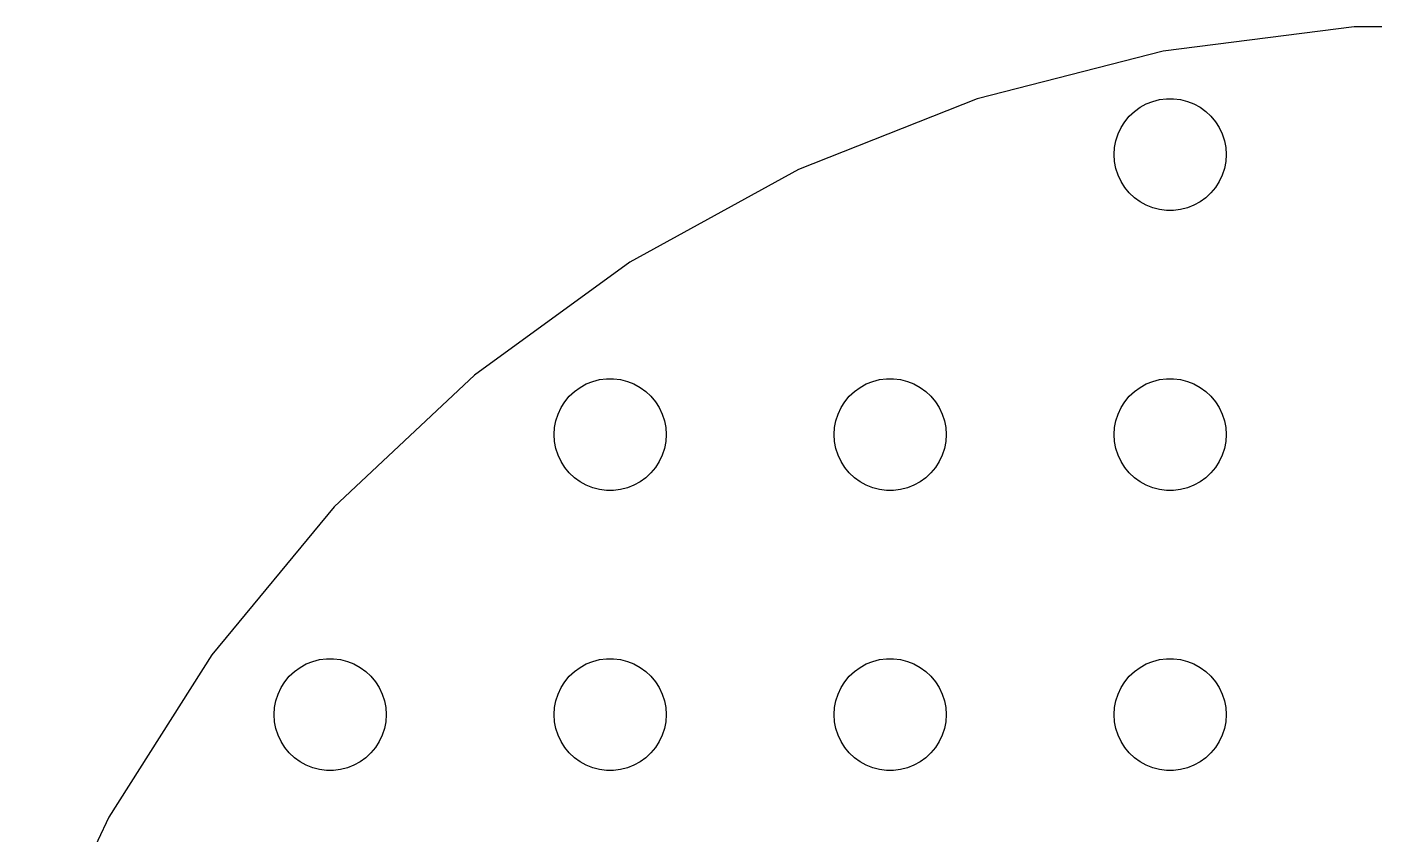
# Model space of a CAD drawing. Header units: metres. Extents: x -82 to 82, y -82 to 82.
# Drawn here: x -76.2 to -4.1, y 38.6 to 81.8 of the extents above; entities that cross this region are included whole.
import ezdxf

# ---------------------------------------------------------------- set-up
doc = ezdxf.new("R2010")
doc.units = ezdxf.units.M

msp = doc.modelspace()

# ---------------------------------------------------------------- linework, layer by layer
for p, q in [((-5.14882, 81.8382), (-15.3653, 80.5475)), ((5.14882, 81.8382), (-5.14882, 81.8382)), ((-15.3653, 80.5475), (-25.3394, 77.9866)), ((-25.3394, 77.9866), (-34.9139, 74.1958)), ((-15.927, 77.8532), (-15.5621, 77.9469)), ((-15.5621, 77.9469), (-15.1884, 77.9941)), ((-15.1884, 77.9941), (-14.8116, 77.9941)), ((-14.8116, 77.9941), (-14.4379, 77.9469)), ((-14.4379, 77.9469), (-14.0729, 77.8532)), ((-17.1869, 77.0536), (-16.9123, 77.3115)), ((-16.9123, 77.3115), (-16.6075, 77.533)), ((-16.6075, 77.533), (-16.2773, 77.7145)), ((-16.2773, 77.7145), (-15.927, 77.8532)), ((-14.0729, 77.8532), (-13.7227, 77.7145)), ((-13.7227, 77.7145), (-13.3925, 77.533)), ((-13.3925, 77.533), (-13.0877, 77.3115)), ((-13.0877, 77.3115), (-12.8131, 77.0536)), ((-17.6289, 76.4453), (-17.427, 76.7634)), ((-17.427, 76.7634), (-17.1869, 77.0536)), ((-12.8131, 77.0536), (-12.5729, 76.7634)), ((-12.5729, 76.7634), (-12.3711, 76.4453)), ((-17.9057, 75.7461), (-17.7893, 76.1044)), ((-17.7893, 76.1044), (-17.6289, 76.4453)), ((-12.3711, 76.4453), (-12.2107, 76.1044)), ((-12.2107, 76.1044), (-12.0942, 75.7461)), ((-18, 75), (-17.9763, 75.376)), ((-17.9763, 75.376), (-17.9057, 75.7461)), ((-12.0942, 75.7461), (-12.0237, 75.376)), ((-12.0237, 75.376), (-12, 75)), ((-17.9763, 74.624), (-18, 75)), ((-17.9057, 74.2539), (-17.9763, 74.624)), ((-12.0237, 74.624), (-12.0942, 74.2539)), ((-12, 75), (-12.0237, 74.624)), ((-34.9139, 74.1958), (-43.9378, 69.2349)), ((-17.7893, 73.8956), (-17.9057, 74.2539)), ((-17.6289, 73.5547), (-17.7893, 73.8956)), ((-12.2107, 73.8956), (-12.3711, 73.5547)), ((-12.0942, 74.2539), (-12.2107, 73.8956)), ((-17.427, 73.2366), (-17.6289, 73.5547)), ((-17.1869, 72.9464), (-17.427, 73.2366)), ((-16.9123, 72.6885), (-17.1869, 72.9464)), ((-12.8131, 72.9464), (-13.0877, 72.6885)), ((-12.5729, 73.2366), (-12.8131, 72.9464)), ((-12.3711, 73.5547), (-12.5729, 73.2366)), ((-16.6075, 72.467), (-16.9123, 72.6885)), ((-16.2773, 72.2855), (-16.6075, 72.467)), ((-15.927, 72.1468), (-16.2773, 72.2855)), ((-13.7227, 72.2855), (-14.0729, 72.1468)), ((-13.3925, 72.467), (-13.7227, 72.2855)), ((-13.0877, 72.6885), (-13.3925, 72.467)), ((-15.5621, 72.0531), (-15.927, 72.1468)), ((-15.1884, 72.0059), (-15.5621, 72.0531)), ((-14.8116, 72.0059), (-15.1884, 72.0059)), ((-14.4379, 72.0531), (-14.8116, 72.0059)), ((-14.0729, 72.1468), (-14.4379, 72.0531)), ((-43.9378, 69.2349), (-52.2688, 63.1821)), ((-52.2688, 63.1821), (-59.7754, 56.1329)), ((-46.2773, 62.7145), (-45.927, 62.8532)), ((-45.927, 62.8532), (-45.5621, 62.9469)), ((-45.5621, 62.9469), (-45.1884, 62.9941)), ((-45.1884, 62.9941), (-44.8116, 62.9941)), ((-44.8116, 62.9941), (-44.4379, 62.9469)), ((-44.4379, 62.9469), (-44.0729, 62.8532)), ((-44.0729, 62.8532), (-43.7227, 62.7145)), ((-31.2773, 62.7145), (-30.927, 62.8532)), ((-30.927, 62.8532), (-30.5621, 62.9469)), ((-30.5621, 62.9469), (-30.1884, 62.9941)), ((-30.1884, 62.9941), (-29.8116, 62.9941)), ((-29.8116, 62.9941), (-29.4379, 62.9469)), ((-29.4379, 62.9469), (-29.0729, 62.8532)), ((-29.0729, 62.8532), (-28.7227, 62.7145)), ((-16.2773, 62.7145), (-15.927, 62.8532)), ((-15.927, 62.8532), (-15.5621, 62.9469)), ((-15.5621, 62.9469), (-15.1884, 62.9941)), ((-15.1884, 62.9941), (-14.8116, 62.9941)), ((-14.8116, 62.9941), (-14.4379, 62.9469)), ((-14.4379, 62.9469), (-14.0729, 62.8532)), ((-14.0729, 62.8532), (-13.7227, 62.7145)), ((-47.1869, 62.0536), (-46.9123, 62.3115)), ((-46.9123, 62.3115), (-46.6075, 62.533)), ((-46.6075, 62.533), (-46.2773, 62.7145)), ((-43.7227, 62.7145), (-43.3925, 62.533)), ((-43.3925, 62.533), (-43.0877, 62.3115)), ((-43.0877, 62.3115), (-42.8131, 62.0536)), ((-32.1869, 62.0536), (-31.9123, 62.3115)), ((-31.9123, 62.3115), (-31.6075, 62.533)), ((-31.6075, 62.533), (-31.2773, 62.7145)), ((-28.7227, 62.7145), (-28.3925, 62.533)), ((-28.3925, 62.533), (-28.0877, 62.3115)), ((-28.0877, 62.3115), (-27.8131, 62.0536)), ((-17.1869, 62.0536), (-16.9123, 62.3115)), ((-16.9123, 62.3115), (-16.6075, 62.533)), ((-16.6075, 62.533), (-16.2773, 62.7145)), ((-13.7227, 62.7145), (-13.3925, 62.533)), ((-13.3925, 62.533), (-13.0877, 62.3115)), ((-13.0877, 62.3115), (-12.8131, 62.0536)), ((-47.7893, 61.1044), (-47.6289, 61.4453)), ((-47.6289, 61.4453), (-47.427, 61.7634)), ((-47.427, 61.7634), (-47.1869, 62.0536)), ((-42.8131, 62.0536), (-42.5729, 61.7634)), ((-42.5729, 61.7634), (-42.3711, 61.4453)), ((-42.3711, 61.4453), (-42.2107, 61.1044)), ((-32.7893, 61.1044), (-32.6289, 61.4453)), ((-32.6289, 61.4453), (-32.427, 61.7634)), ((-32.427, 61.7634), (-32.1869, 62.0536)), ((-27.8131, 62.0536), (-27.5729, 61.7634)), ((-27.5729, 61.7634), (-27.3711, 61.4453)), ((-27.3711, 61.4453), (-27.2107, 61.1044)), ((-17.7893, 61.1044), (-17.6289, 61.4453)), ((-17.6289, 61.4453), (-17.427, 61.7634)), ((-17.427, 61.7634), (-17.1869, 62.0536)), ((-12.8131, 62.0536), (-12.5729, 61.7634)), ((-12.5729, 61.7634), (-12.3711, 61.4453)), ((-12.3711, 61.4453), (-12.2107, 61.1044)), ((-47.9763, 60.376), (-47.9057, 60.7461)), ((-47.9057, 60.7461), (-47.7893, 61.1044)), ((-42.2107, 61.1044), (-42.0942, 60.7461)), ((-42.0942, 60.7461), (-42.0237, 60.376)), ((-32.9763, 60.376), (-32.9057, 60.7461)), ((-32.9057, 60.7461), (-32.7893, 61.1044)), ((-27.2107, 61.1044), (-27.0942, 60.7461)), ((-27.0942, 60.7461), (-27.0237, 60.376)), ((-17.9763, 60.376), (-17.9057, 60.7461)), ((-17.9057, 60.7461), (-17.7893, 61.1044)), ((-12.2107, 61.1044), (-12.0942, 60.7461)), ((-12.0942, 60.7461), (-12.0237, 60.376)), ((-48, 60), (-47.9763, 60.376)), ((-47.9763, 59.624), (-48, 60)), ((-42.0237, 60.376), (-42, 60)), ((-42, 60), (-42.0237, 59.624)), ((-33, 60), (-32.9763, 60.376)), ((-32.9763, 59.624), (-33, 60)), ((-27.0237, 60.376), (-27, 60)), ((-27, 60), (-27.0237, 59.624)), ((-18, 60), (-17.9763, 60.376)), ((-17.9763, 59.624), (-18, 60)), ((-12.0237, 60.376), (-12, 60)), ((-12, 60), (-12.0237, 59.624)), ((-47.9057, 59.2539), (-47.9763, 59.624)), ((-47.7893, 58.8956), (-47.9057, 59.2539)), ((-42.0942, 59.2539), (-42.2107, 58.8956)), ((-42.0237, 59.624), (-42.0942, 59.2539)), ((-32.9057, 59.2539), (-32.9763, 59.624)), ((-32.7893, 58.8956), (-32.9057, 59.2539)), ((-27.0942, 59.2539), (-27.2107, 58.8956)), ((-27.0237, 59.624), (-27.0942, 59.2539)), ((-17.9057, 59.2539), (-17.9763, 59.624)), ((-17.7893, 58.8956), (-17.9057, 59.2539)), ((-12.0942, 59.2539), (-12.2107, 58.8956)), ((-12.0237, 59.624), (-12.0942, 59.2539)), ((-47.6289, 58.5547), (-47.7893, 58.8956)), ((-47.427, 58.2366), (-47.6289, 58.5547)), ((-42.3711, 58.5547), (-42.5729, 58.2366)), ((-42.2107, 58.8956), (-42.3711, 58.5547)), ((-32.6289, 58.5547), (-32.7893, 58.8956)), ((-32.427, 58.2366), (-32.6289, 58.5547)), ((-27.3711, 58.5547), (-27.5729, 58.2366)), ((-27.2107, 58.8956), (-27.3711, 58.5547)), ((-17.6289, 58.5547), (-17.7893, 58.8956)), ((-17.427, 58.2366), (-17.6289, 58.5547)), ((-12.3711, 58.5547), (-12.5729, 58.2366)), ((-12.2107, 58.8956), (-12.3711, 58.5547)), ((-47.1869, 57.9464), (-47.427, 58.2366)), ((-46.9123, 57.6885), (-47.1869, 57.9464)), ((-42.8131, 57.9464), (-43.0877, 57.6885)), ((-42.5729, 58.2366), (-42.8131, 57.9464)), ((-32.1869, 57.9464), (-32.427, 58.2366)), ((-31.9123, 57.6885), (-32.1869, 57.9464)), ((-27.8131, 57.9464), (-28.0877, 57.6885)), ((-27.5729, 58.2366), (-27.8131, 57.9464)), ((-17.1869, 57.9464), (-17.427, 58.2366)), ((-16.9123, 57.6885), (-17.1869, 57.9464)), ((-12.8131, 57.9464), (-13.0877, 57.6885)), ((-12.5729, 58.2366), (-12.8131, 57.9464)), ((-46.6075, 57.467), (-46.9123, 57.6885)), ((-46.2773, 57.2855), (-46.6075, 57.467)), ((-45.927, 57.1468), (-46.2773, 57.2855)), ((-45.5621, 57.0531), (-45.927, 57.1468)), ((-45.1884, 57.0059), (-45.5621, 57.0531)), ((-44.4379, 57.0531), (-44.8116, 57.0059)), ((-44.0729, 57.1468), (-44.4379, 57.0531)), ((-43.7227, 57.2855), (-44.0729, 57.1468)), ((-43.3925, 57.467), (-43.7227, 57.2855)), ((-43.0877, 57.6885), (-43.3925, 57.467)), ((-31.6075, 57.467), (-31.9123, 57.6885)), ((-31.2773, 57.2855), (-31.6075, 57.467)), ((-30.927, 57.1468), (-31.2773, 57.2855)), ((-30.5621, 57.0531), (-30.927, 57.1468)), ((-30.1884, 57.0059), (-30.5621, 57.0531)), ((-29.4379, 57.0531), (-29.8116, 57.0059)), ((-29.0729, 57.1468), (-29.4379, 57.0531)), ((-28.7227, 57.2855), (-29.0729, 57.1468)), ((-28.3925, 57.467), (-28.7227, 57.2855)), ((-28.0877, 57.6885), (-28.3925, 57.467)), ((-16.6075, 57.467), (-16.9123, 57.6885)), ((-16.2773, 57.2855), (-16.6075, 57.467)), ((-15.927, 57.1468), (-16.2773, 57.2855)), ((-15.5621, 57.0531), (-15.927, 57.1468)), ((-15.1884, 57.0059), (-15.5621, 57.0531)), ((-14.4379, 57.0531), (-14.8116, 57.0059)), ((-14.0729, 57.1468), (-14.4379, 57.0531)), ((-13.7227, 57.2855), (-14.0729, 57.1468)), ((-13.3925, 57.467), (-13.7227, 57.2855)), ((-13.0877, 57.6885), (-13.3925, 57.467)), ((-44.8116, 57.0059), (-45.1884, 57.0059)), ((-29.8116, 57.0059), (-30.1884, 57.0059)), ((-14.8116, 57.0059), (-15.1884, 57.0059)), ((-59.7754, 56.1329), (-66.3394, 48.1984)), ((-66.3394, 48.1984), (-71.8571, 39.5038)), ((-61.6075, 47.533), (-61.2773, 47.7145)), ((-61.2773, 47.7145), (-60.927, 47.8532)), ((-60.927, 47.8532), (-60.5621, 47.9469)), ((-60.5621, 47.9469), (-60.1884, 47.9941)), ((-60.1884, 47.9941), (-59.8116, 47.9941)), ((-59.8116, 47.9941), (-59.4379, 47.9469)), ((-59.4379, 47.9469), (-59.0729, 47.8532)), ((-59.0729, 47.8532), (-58.7227, 47.7145)), ((-58.7227, 47.7145), (-58.3925, 47.533)), ((-46.6075, 47.533), (-46.2773, 47.7145)), ((-46.2773, 47.7145), (-45.927, 47.8532)), ((-45.927, 47.8532), (-45.5621, 47.9469)), ((-45.5621, 47.9469), (-45.1884, 47.9941)), ((-45.1884, 47.9941), (-44.8116, 47.9941)), ((-44.8116, 47.9941), (-44.4379, 47.9469)), ((-44.4379, 47.9469), (-44.0729, 47.8532)), ((-44.0729, 47.8532), (-43.7227, 47.7145)), ((-43.7227, 47.7145), (-43.3925, 47.533)), ((-31.6075, 47.533), (-31.2773, 47.7145)), ((-31.2773, 47.7145), (-30.927, 47.8532)), ((-30.927, 47.8532), (-30.5621, 47.9469)), ((-30.5621, 47.9469), (-30.1884, 47.9941)), ((-30.1884, 47.9941), (-29.8116, 47.9941)), ((-29.8116, 47.9941), (-29.4379, 47.9469)), ((-29.4379, 47.9469), (-29.0729, 47.8532)), ((-29.0729, 47.8532), (-28.7227, 47.7145)), ((-28.7227, 47.7145), (-28.3925, 47.533)), ((-16.6075, 47.533), (-16.2773, 47.7145)), ((-16.2773, 47.7145), (-15.927, 47.8532)), ((-15.927, 47.8532), (-15.5621, 47.9469)), ((-15.5621, 47.9469), (-15.1884, 47.9941)), ((-15.1884, 47.9941), (-14.8116, 47.9941)), ((-14.8116, 47.9941), (-14.4379, 47.9469)), ((-14.4379, 47.9469), (-14.0729, 47.8532)), ((-14.0729, 47.8532), (-13.7227, 47.7145)), ((-13.7227, 47.7145), (-13.3925, 47.533)), ((-62.427, 46.7634), (-62.1869, 47.0536)), ((-62.1869, 47.0536), (-61.9123, 47.3115)), ((-61.9123, 47.3115), (-61.6075, 47.533)), ((-58.3925, 47.533), (-58.0877, 47.3115)), ((-58.0877, 47.3115), (-57.8131, 47.0536)), ((-57.8131, 47.0536), (-57.5729, 46.7634)), ((-47.427, 46.7634), (-47.1869, 47.0536)), ((-47.1869, 47.0536), (-46.9123, 47.3115)), ((-46.9123, 47.3115), (-46.6075, 47.533)), ((-43.3925, 47.533), (-43.0877, 47.3115)), ((-43.0877, 47.3115), (-42.8131, 47.0536)), ((-42.8131, 47.0536), (-42.5729, 46.7634)), ((-32.427, 46.7634), (-32.1869, 47.0536)), ((-32.1869, 47.0536), (-31.9123, 47.3115)), ((-31.9123, 47.3115), (-31.6075, 47.533)), ((-28.3925, 47.533), (-28.0877, 47.3115)), ((-28.0877, 47.3115), (-27.8131, 47.0536)), ((-27.8131, 47.0536), (-27.5729, 46.7634)), ((-17.427, 46.7634), (-17.1869, 47.0536)), ((-17.1869, 47.0536), (-16.9123, 47.3115)), ((-16.9123, 47.3115), (-16.6075, 47.533)), ((-13.3925, 47.533), (-13.0877, 47.3115)), ((-13.0877, 47.3115), (-12.8131, 47.0536)), ((-12.8131, 47.0536), (-12.5729, 46.7634)), ((-62.7893, 46.1044), (-62.6289, 46.4453)), ((-62.6289, 46.4453), (-62.427, 46.7634)), ((-57.5729, 46.7634), (-57.3711, 46.4453)), ((-57.3711, 46.4453), (-57.2107, 46.1044)), ((-47.7893, 46.1044), (-47.6289, 46.4453)), ((-47.6289, 46.4453), (-47.427, 46.7634)), ((-42.5729, 46.7634), (-42.3711, 46.4453)), ((-42.3711, 46.4453), (-42.2107, 46.1044)), ((-32.7893, 46.1044), (-32.6289, 46.4453)), ((-32.6289, 46.4453), (-32.427, 46.7634)), ((-27.5729, 46.7634), (-27.3711, 46.4453)), ((-27.3711, 46.4453), (-27.2107, 46.1044)), ((-17.7893, 46.1044), (-17.6289, 46.4453)), ((-17.6289, 46.4453), (-17.427, 46.7634)), ((-12.5729, 46.7634), (-12.3711, 46.4453)), ((-12.3711, 46.4453), (-12.2107, 46.1044)), ((-62.9763, 45.376), (-62.9057, 45.7461)), ((-62.9057, 45.7461), (-62.7893, 46.1044)), ((-57.2107, 46.1044), (-57.0942, 45.7461)), ((-57.0942, 45.7461), (-57.0237, 45.376)), ((-47.9763, 45.376), (-47.9057, 45.7461)), ((-47.9057, 45.7461), (-47.7893, 46.1044)), ((-42.2107, 46.1044), (-42.0942, 45.7461)), ((-42.0942, 45.7461), (-42.0237, 45.376)), ((-32.9763, 45.376), (-32.9057, 45.7461)), ((-32.9057, 45.7461), (-32.7893, 46.1044)), ((-27.2107, 46.1044), (-27.0942, 45.7461)), ((-27.0942, 45.7461), (-27.0237, 45.376)), ((-17.9763, 45.376), (-17.9057, 45.7461)), ((-17.9057, 45.7461), (-17.7893, 46.1044)), ((-12.2107, 46.1044), (-12.0942, 45.7461)), ((-12.0942, 45.7461), (-12.0237, 45.376)), ((-63, 45), (-62.9763, 45.376)), ((-62.9763, 44.624), (-63, 45)), ((-57.0237, 45.376), (-57, 45)), ((-57, 45), (-57.0237, 44.624)), ((-48, 45), (-47.9763, 45.376)), ((-47.9763, 44.624), (-48, 45)), ((-42.0237, 45.376), (-42, 45)), ((-42, 45), (-42.0237, 44.624)), ((-33, 45), (-32.9763, 45.376)), ((-32.9763, 44.624), (-33, 45)), ((-27.0237, 45.376), (-27, 45)), ((-27, 45), (-27.0237, 44.624)), ((-18, 45), (-17.9763, 45.376)), ((-17.9763, 44.624), (-18, 45)), ((-12.0237, 45.376), (-12, 45)), ((-12, 45), (-12.0237, 44.624)), ((-62.9057, 44.2539), (-62.9763, 44.624)), ((-62.7893, 43.8956), (-62.9057, 44.2539)), ((-57.0942, 44.2539), (-57.2107, 43.8956)), ((-57.0237, 44.624), (-57.0942, 44.2539)), ((-47.9057, 44.2539), (-47.9763, 44.624)), ((-47.7893, 43.8956), (-47.9057, 44.2539)), ((-42.0942, 44.2539), (-42.2107, 43.8956)), ((-42.0237, 44.624), (-42.0942, 44.2539)), ((-32.9057, 44.2539), (-32.9763, 44.624)), ((-32.7893, 43.8956), (-32.9057, 44.2539)), ((-27.0942, 44.2539), (-27.2107, 43.8956)), ((-27.0237, 44.624), (-27.0942, 44.2539)), ((-17.9057, 44.2539), (-17.9763, 44.624)), ((-17.7893, 43.8956), (-17.9057, 44.2539)), ((-12.0942, 44.2539), (-12.2107, 43.8956)), ((-12.0237, 44.624), (-12.0942, 44.2539)), ((-62.6289, 43.5547), (-62.7893, 43.8956)), ((-62.427, 43.2366), (-62.6289, 43.5547)), ((-57.3711, 43.5547), (-57.5729, 43.2366)), ((-57.2107, 43.8956), (-57.3711, 43.5547)), ((-47.6289, 43.5547), (-47.7893, 43.8956)), ((-47.427, 43.2366), (-47.6289, 43.5547)), ((-42.3711, 43.5547), (-42.5729, 43.2366)), ((-42.2107, 43.8956), (-42.3711, 43.5547)), ((-32.6289, 43.5547), (-32.7893, 43.8956)), ((-32.427, 43.2366), (-32.6289, 43.5547)), ((-27.3711, 43.5547), (-27.5729, 43.2366)), ((-27.2107, 43.8956), (-27.3711, 43.5547)), ((-17.6289, 43.5547), (-17.7893, 43.8956)), ((-17.427, 43.2366), (-17.6289, 43.5547)), ((-12.3711, 43.5547), (-12.5729, 43.2366)), ((-12.2107, 43.8956), (-12.3711, 43.5547)), ((-62.1869, 42.9464), (-62.427, 43.2366)), ((-61.9123, 42.6885), (-62.1869, 42.9464)), ((-61.6075, 42.467), (-61.9123, 42.6885)), ((-58.0877, 42.6885), (-58.3925, 42.467)), ((-57.8131, 42.9464), (-58.0877, 42.6885)), ((-57.5729, 43.2366), (-57.8131, 42.9464)), ((-47.1869, 42.9464), (-47.427, 43.2366)), ((-46.9123, 42.6885), (-47.1869, 42.9464)), ((-46.6075, 42.467), (-46.9123, 42.6885)), ((-43.0877, 42.6885), (-43.3925, 42.467)), ((-42.8131, 42.9464), (-43.0877, 42.6885)), ((-42.5729, 43.2366), (-42.8131, 42.9464)), ((-32.1869, 42.9464), (-32.427, 43.2366)), ((-31.9123, 42.6885), (-32.1869, 42.9464)), ((-31.6075, 42.467), (-31.9123, 42.6885)), ((-28.0877, 42.6885), (-28.3925, 42.467)), ((-27.8131, 42.9464), (-28.0877, 42.6885)), ((-27.5729, 43.2366), (-27.8131, 42.9464)), ((-17.1869, 42.9464), (-17.427, 43.2366)), ((-16.9123, 42.6885), (-17.1869, 42.9464)), ((-16.6075, 42.467), (-16.9123, 42.6885)), ((-13.0877, 42.6885), (-13.3925, 42.467)), ((-12.8131, 42.9464), (-13.0877, 42.6885)), ((-12.5729, 43.2366), (-12.8131, 42.9464)), ((-61.2773, 42.2855), (-61.6075, 42.467)), ((-60.927, 42.1468), (-61.2773, 42.2855)), ((-60.5621, 42.0531), (-60.927, 42.1468)), ((-60.1884, 42.0059), (-60.5621, 42.0531)), ((-59.8116, 42.0059), (-60.1884, 42.0059)), ((-59.4379, 42.0531), (-59.8116, 42.0059)), ((-59.0729, 42.1468), (-59.4379, 42.0531)), ((-58.7227, 42.2855), (-59.0729, 42.1468)), ((-58.3925, 42.467), (-58.7227, 42.2855)), ((-46.2773, 42.2855), (-46.6075, 42.467)), ((-45.927, 42.1468), (-46.2773, 42.2855)), ((-45.5621, 42.0531), (-45.927, 42.1468)), ((-45.1884, 42.0059), (-45.5621, 42.0531)), ((-44.8116, 42.0059), (-45.1884, 42.0059)), ((-44.4379, 42.0531), (-44.8116, 42.0059)), ((-44.0729, 42.1468), (-44.4379, 42.0531)), ((-43.7227, 42.2855), (-44.0729, 42.1468)), ((-43.3925, 42.467), (-43.7227, 42.2855)), ((-31.2773, 42.2855), (-31.6075, 42.467)), ((-30.927, 42.1468), (-31.2773, 42.2855)), ((-30.5621, 42.0531), (-30.927, 42.1468)), ((-30.1884, 42.0059), (-30.5621, 42.0531)), ((-29.8116, 42.0059), (-30.1884, 42.0059)), ((-29.4379, 42.0531), (-29.8116, 42.0059)), ((-29.0729, 42.1468), (-29.4379, 42.0531)), ((-28.7227, 42.2855), (-29.0729, 42.1468)), ((-28.3925, 42.467), (-28.7227, 42.2855)), ((-16.2773, 42.2855), (-16.6075, 42.467)), ((-15.927, 42.1468), (-16.2773, 42.2855)), ((-15.5621, 42.0531), (-15.927, 42.1468)), ((-15.1884, 42.0059), (-15.5621, 42.0531)), ((-14.8116, 42.0059), (-15.1884, 42.0059)), ((-14.4379, 42.0531), (-14.8116, 42.0059)), ((-14.0729, 42.1468), (-14.4379, 42.0531)), ((-13.7227, 42.2855), (-14.0729, 42.1468)), ((-13.3925, 42.467), (-13.7227, 42.2855)), ((-71.8571, 39.5038), (-76.2417, 30.1862))]:
    msp.add_line(p, q)

doc.saveas('drawing.dxf')
